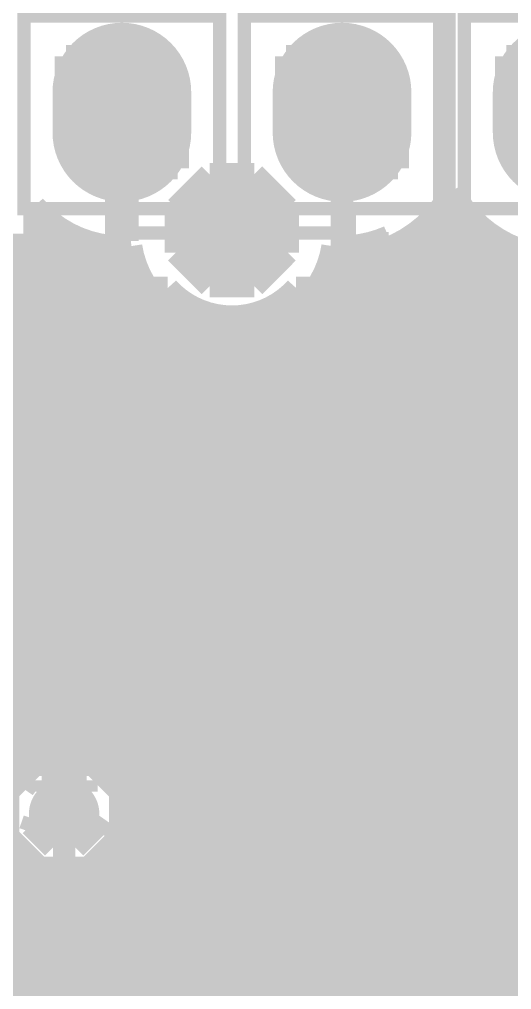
# Model space of a CAD drawing. Extents: x -5 to 157, y -120 to 103.
# Drawn here: x 76.96 to 82.55, y 65.06 to 76.07 of the extents above; entities that cross this region are included whole.
import ezdxf

# ---------------------------------------------------------------- set-up
doc = ezdxf.new("R2010")
doc.units = 0
doc.header["$MEASUREMENT"] = 0
doc.layers.get('0').update_dxf_attribs({"linetype": 'CONTINUOUS'})
for name, color, linetype in [('22-304-2_BOT', 7, 'CONTINUOUS'), ('22-304-2_DRD', 7, 'CONTINUOUS'), ('22-304-2_DRL', 2, 'CONTINUOUS'), ('22-304-2_IN1', 4, 'CONTINUOUS'), ('22-304-2_IN2', 3, 'CONTINUOUS'), ('22-304-2_SMB', 5, 'CONTINUOUS'), ('22-304-2_SMT', 10, 'CONTINUOUS'), ('22-304-2_SPB', 14, 'CONTINUOUS'), ('22-304-2_SPT', 9, 'CONTINUOUS'), ('22-304-2_SSB', 12, 'CONTINUOUS'), ('22-304-2_SST', 11, 'CONTINUOUS'), ('22-304-2_TOP', 13, 'CONTINUOUS'), ('THRUHOLE_NPT', 15, 'CONTINUOUS'), ('THRUHOLE_TAP', 7, 'CONTINUOUS')]:
    doc.layers.add(name, color=color, linetype=linetype)

# ---------------------------------------------------------------- blocks, each defined once
blk = doc.blocks.new('RECTANGLE_3')
blk.add_solid([(0.4826, 0.4064), (0.4826, -0.4064), (-0.4826, 0.4064), (-0.4826, -0.4064)])
blk = doc.blocks.new('OBLONG_8')
at = {"const_width": 1.5748}
blk.add_lwpolyline([(0, 0.2286), (0, -0.2286)], dxfattribs=at)
at = {"const_width": 0.7874}
for points in [[(-0.3937, 0.2286, 1), (0.3937, 0.2286, 1)], [(-0.3937, -0.2286, 1), (0.3937, -0.2286, 1)]]:
    blk.add_lwpolyline(points, format="xyb", close=True, dxfattribs=at)
blk = doc.blocks.new('ROUND_9')
at = {"const_width": 0.65024}
blk.add_lwpolyline([(-0.32512, 0, 1), (0.32512, 0, 1)], format="xyb", close=True, dxfattribs=at)
blk = doc.blocks.new('ROUND_39')
at = {"const_width": 0.40005}
blk.add_lwpolyline([(-0.200024, 0, 1), (0.200024, 0, 1)], format="xyb", close=True, dxfattribs=at)
blk = doc.blocks.new('ROUND_14')
at = {"const_width": 0.59944}
blk.add_lwpolyline([(-0.29972, 0, 1), (0.29972, 0, 1)], format="xyb", close=True, dxfattribs=at)
blk = doc.blocks.new('ROUND_87')
at = {"const_width": 0.10033}
blk.add_lwpolyline([(-0.050164, 0, 1), (0.050164, 0, 1)], format="xyb", close=True, dxfattribs=at)
blk = doc.blocks.new('ROUND_38')
at = {"const_width": 0.40005}
blk.add_lwpolyline([(-0.200024, 0, 1), (0.200024, 0, 1)], format="xyb", close=True, dxfattribs=at)
blk = doc.blocks.new('RECTANGLE_32')
blk.add_solid([(0.44958, 0.65024), (0.44958, -0.65024), (-0.44958, 0.65024), (-0.44958, -0.65024)])
blk = doc.blocks.new('ROUND_80')
at = {"const_width": 0.10033}
blk.add_lwpolyline([(-0.050164, 0, 1), (0.050164, 0, 1)], format="xyb", close=True, dxfattribs=at)

msp = doc.modelspace()

# ---------------------------------------------------------------- linework, layer by layer
at = {"layer": '22-304-2_BOT'}
for points, const_width in [([(78.12532, 73.5584), (78.12532, 75.0189)], 0.381), ([(84.455, 70.8914), (82.7786, 70.8914), (80.62468, 73.04532), (80.62468, 75.0189)], 0.254), ([(77.13218, 73.95718), (77.13218, 73.51268)], 0.254), ([(77.33792, 73.7616), (77.13218, 73.7616)], 0.254), ([(77.2922, 73.79716), (77.2922, 72.1106)], 0.254), ([(77.5208, 73.64476), (77.5208, 72.1106)], 0.254), ([(77.81544, 73.533), (77.13218, 73.533)], 0.254), ([(77.7494, 73.55078), (77.7494, 72.1106)], 0.254), ([(77.13218, 73.51268), (74.1172, 73.51268)], 0.254), ([(76.835, 73.51268), (76.835, 72.1106)], 0.254), ([(77.0636, 73.51268), (77.0636, 72.1106)], 0.254), ([(77.978, 73.50252), (77.978, 72.1106)], 0.254), ([(78.12532, 73.4949), (78.23205, 73.4993)], 0.254), ([(78.2066, 73.49744), (78.2066, 72.1106)], 0.254), ([(78.28026, 73.3044), (72.18934, 73.3044)], 0.254), ([(78.38694, 73.0758), (72.04456, 73.0758)], 0.254), ([(78.4352, 73.00468), (78.4352, 72.1106)], 0.254), ([(78.56982, 72.8472), (71.8185, 72.8472)], 0.254), ([(78.6638, 72.76592), (78.6638, 72.1106)], 0.254), ([(80.0354, 72.72782), (80.0354, 72.1106)], 0.254), ([(78.91272, 72.6186), (71.5899, 72.6186)], 0.254), ([(78.8924, 72.62622), (78.8924, 72.1106)], 0.254), ([(79.121, 72.55002), (79.121, 72.1106)], 0.254), ([(79.5782, 72.53986), (79.5782, 72.1106)], 0.254), ([(79.8068, 72.6059), (79.8068, 72.1106)], 0.254), ([(80.15224, 72.6186), (79.83728, 72.6186)], 0.254), ([(80.1751, 72.59574), (82.32394, 70.4469)], 0.254), ([(79.3496, 72.52208), (79.3496, 72.1106)], 0.254), ([(80.264, 72.50684), (80.264, 72.1106)], 0.254), ([(80.38084, 72.39), (71.3613, 72.39)], 0.254), ([(80.4926, 72.27824), (80.4926, 70.104)], 0.254), ([(80.60944, 72.1614), (71.1327, 72.1614)], 0.254), ([(78.3844, 72.1106), (76.4794, 72.1106)], 0.254), ([(78.4606, 72.1106), (78.3844, 72.1106)], 0.254), ([(80.3656, 72.1106), (78.4606, 72.1106)], 0.254), ([(80.3656, 72.1106), (80.3656, 70.6882)], 0.254), ([(80.7212, 72.04964), (80.7212, 70.104)], 0.254), ([(80.83804, 71.9328), (80.3656, 71.9328)], 0.254), ([(80.9498, 71.82104), (80.9498, 70.104)], 0.254), ([(81.06664, 71.7042), (80.3656, 71.7042)], 0.254), ([(81.1784, 71.59244), (81.1784, 70.104)], 0.254), ([(81.29524, 71.4756), (80.3656, 71.4756)], 0.254), ([(81.407, 71.36384), (81.407, 70.104)], 0.254), ([(81.52384, 71.247), (80.3656, 71.247)], 0.254), ([(77.47, 71.1962), (77.38872, 71.11492), (75.6158, 71.11492)], 0.254), ([(79.375, 71.1962), (77.47, 71.1962)], 0.254), ([(81.6356, 71.13524), (81.6356, 70.104)], 0.254), ([(81.75244, 71.0184), (80.3656, 71.0184)], 0.254), ([(81.8642, 70.90664), (81.8642, 70.104)], 0.254), ([(81.98104, 70.7898), (80.3656, 70.7898)], 0.254), ([(80.3656, 70.6882), (80.3656, 70.2818)], 0.254), ([(82.0928, 70.67804), (82.0928, 70.104)], 0.254), ([(82.20964, 70.5612), (80.3656, 70.5612)], 0.254), ([(82.3214, 70.44944), (82.3214, 70.104)], 0.254), ([(82.47634, 70.3326), (80.3656, 70.3326)], 0.254), ([(80.3656, 70.2818), (80.3656, 70.104)], 0.254), ([(82.55, 70.29958), (82.55, 70.104)], 0.254), ([(83.0453, 70.104), (80.3656, 70.104)], 0.254), ([(83.0453, 70.104), (80.3656, 70.104)], 0.254), ([(77.47, 67.056), (77.47, 69.7738)], 0.254), ([(92.583, 68.961), (92.075, 69.469), (79.502, 69.469), (79.375, 69.596), (79.375, 69.7738)], 0.254), ([(73.025, 69.215), (73.025, 66.421), (74.422, 65.024), (83.439, 65.024), (84.455, 66.04), (84.582, 66.04)], 0.254), ([(76.835, 68.8594), (76.52258, 68.8594)], 0.254), ([(76.835, 68.8594), (76.835, 67.7037)], 0.254), ([(76.835, 68.8594), (76.835, 67.7037)], 0.254), ([(78.3844, 68.8594), (78.105, 68.8594)], 0.254), ([(78.105, 68.8594), (78.105, 67.7037)], 0.254), ([(78.2066, 68.8594), (78.2066, 67.58686)], 0.254), ([(78.4606, 68.8594), (78.3844, 68.8594)], 0.254), ([(78.4352, 68.8594), (78.4352, 65.659)], 0.254), ([(79.3242, 68.8594), (78.4606, 68.8594)], 0.254), ([(78.6638, 68.8594), (78.6638, 65.659)], 0.254), ([(78.8924, 68.8594), (78.8924, 65.659)], 0.254), ([(79.121, 68.8594), (79.121, 65.659)], 0.254), ([(79.3496, 68.85178), (79.3496, 65.659)], 0.254), ([(91.68384, 68.834), (79.502, 68.834)], 0.254), ([(79.5782, 68.834), (79.5782, 65.659)], 0.254), ([(79.8068, 68.834), (79.8068, 65.659)], 0.254), ([(80.0354, 68.834), (80.0354, 65.659)], 0.254), ([(80.264, 68.834), (80.264, 65.659)], 0.254), ([(80.4926, 68.834), (80.4926, 65.659)], 0.254), ([(80.7212, 68.834), (80.7212, 65.659)], 0.254), ([(80.9498, 68.834), (80.9498, 65.659)], 0.254), ([(81.1784, 68.834), (81.1784, 65.659)], 0.254), ([(81.407, 68.834), (81.407, 65.659)], 0.254), ([(81.6356, 68.834), (81.6356, 65.659)], 0.254), ([(81.8642, 68.834), (81.8642, 65.659)], 0.254), ([(82.0928, 68.834), (82.0928, 65.659)], 0.254), ([(82.3214, 68.834), (82.3214, 65.659)], 0.254), ([(82.55, 68.834), (82.55, 65.659)], 0.254), ([(76.835, 68.7324), (76.52258, 68.7324)], 0.254), ([(91.70416, 68.7324), (78.105, 68.7324)], 0.254), ([(76.835, 68.5038), (76.52258, 68.5038)], 0.254), ([(83.0453, 68.5038), (78.105, 68.5038)], 0.254), ([(76.835, 68.2752), (76.5556, 68.2752)], 0.254), ([(83.0453, 68.2752), (78.105, 68.2752)], 0.254), ([(76.835, 68.0466), (76.5556, 68.0466)], 0.254), ([(83.0453, 68.0466), (78.105, 68.0466)], 0.254), ([(76.835, 67.818), (76.5556, 67.818)], 0.254), ([(83.0453, 67.818), (78.105, 67.818)], 0.254), ([(83.0453, 67.5894), (78.20406, 67.5894)], 0.254), ([(83.0453, 67.3608), (78.32344, 67.3608)], 0.254), ([(83.0453, 67.1322), (78.37424, 67.1322)], 0.254), ([(83.0453, 66.9036), (78.36408, 66.9036)], 0.254), ([(83.0453, 66.675), (78.29296, 66.675)], 0.254), ([(78.2066, 66.52514), (78.2066, 65.659)], 0.254), ([(76.835, 66.4083), (76.835, 65.659)], 0.254), ([(83.7692, 66.4464), (78.1431, 66.4464)], 0.254), ([(77.978, 66.30416), (77.978, 65.659)], 0.254), ([(77.12202, 66.2178), (76.5556, 66.2178)], 0.254), ([(77.0636, 66.2432), (77.0636, 65.659)], 0.254), ([(77.2922, 66.16446), (77.2922, 65.659)], 0.254), ([(77.7494, 66.1924), (77.7494, 65.659)], 0.254), ([(83.69046, 66.2178), (77.81798, 66.2178)], 0.254), ([(77.5208, 66.14922), (77.5208, 65.659)], 0.254), ([(83.50504, 65.9892), (76.5556, 65.9892)], 0.254), ([(83.27644, 65.7606), (76.5556, 65.7606)], 0.254), ([(83.17484, 65.659), (76.5556, 65.659)], 0.254)]:
    msp.add_lwpolyline(points, dxfattribs=dict(at, const_width=const_width))
at = {"layer": '22-304-2_BOT', "const_width": 0.254}
for points in [[(77.13218, 73.95718, 0.2217293), (78.12532, 73.49399)], [(78.22946, 73.49998, 0.369185), (79.375, 72.51954)], [(79.375, 72.52208, 0.1603657), (80.06302, 72.74857)], [(80.06334, 72.74814, 0.0747636), (80.17556, 72.5962)], [(80.06334, 72.74814, 0.0747636), (80.17556, 72.5962)], [(82.32902, 70.44182, 0.1989124), (82.7786, 70.2556)], [(82.32902, 70.44182, 0.1989124), (82.7786, 70.2556)], [(79.3242, 68.8594, 0.0710678), (79.502, 68.834)], [(79.3242, 68.8594, 0.0710678), (79.502, 68.834)], [(78.37678, 67.056, 0.2014867), (78.10481, 67.70351)], [(76.56322, 67.056, 0.4142136), (77.47, 66.14922)], [(77.47, 66.14922, 0.4142136), (78.37678, 67.056)]]:
    msp.add_lwpolyline(points, format="xyb", dxfattribs=at)
at = {"layer": '22-304-2_DRD', "const_width": 0.254}
for points in [[(77.49032, 75.6539), (77.49032, 75.0189)], [(78.12532, 75.6539), (77.49032, 75.6539)], [(78.12532, 74.3839), (78.12532, 75.6539)], [(79.98968, 75.6539), (79.98968, 75.0189)], [(80.62468, 75.6539), (79.98968, 75.6539)], [(80.62468, 74.3839), (80.62468, 75.6539)], [(82.48904, 75.6539), (82.48904, 75.0189)], [(83.12404, 75.6539), (82.48904, 75.6539)], [(77.49032, 75.0189), (78.76032, 75.0189)], [(78.76032, 75.0189), (78.76032, 74.3839)], [(79.98968, 75.0189), (81.25968, 75.0189)], [(81.25968, 75.0189), (81.25968, 74.3839)], [(82.48904, 75.0189), (83.75904, 75.0189)], [(78.76032, 74.3839), (78.12532, 74.3839)], [(79.121, 74.31532), (78.74, 73.93432)], [(79.629, 74.31532), (79.121, 74.31532)], [(80.01, 73.93432), (79.629, 74.31532)], [(81.25968, 74.3839), (80.62468, 74.3839)], [(78.74, 73.93432), (78.74, 73.42632)], [(80.01, 73.42632), (80.01, 73.93432)], [(78.74, 73.42632), (79.121, 73.04532)], [(79.629, 73.04532), (80.01, 73.42632)], [(79.121, 73.04532), (79.629, 73.04532)], [(76.835, 70.358), (76.454, 70.739)], [(76.835, 70.358), (76.454, 70.739)], [(76.835, 70.358), (76.454, 70.739)], [(76.835, 69.85), (76.835, 70.358)], [(76.835, 69.85), (76.835, 70.358)], [(76.835, 69.85), (76.835, 70.358)], [(76.454, 69.469), (76.835, 69.85)], [(76.454, 69.469), (76.835, 69.85)], [(76.454, 69.469), (76.835, 69.85)], [(77.216, 67.691), (76.835, 67.31)], [(77.724, 67.691), (77.216, 67.691)], [(78.105, 67.31), (77.724, 67.691)], [(77.216, 67.437), (77.216, 67.31)], [(77.343, 67.437), (77.216, 67.437)], [(77.343, 67.31), (77.343, 67.437)], [(77.597, 67.437), (77.597, 67.31)], [(77.724, 67.437), (77.597, 67.437)], [(77.724, 67.31), (77.724, 67.437)], [(76.835, 67.31), (76.835, 66.802)], [(77.216, 67.31), (77.343, 67.31)], [(77.597, 67.31), (77.724, 67.31)], [(78.105, 66.802), (78.105, 67.31)], [(77.343, 66.675), (77.089, 66.929)], [(77.851, 66.929), (77.597, 66.675)], [(76.835, 66.802), (77.216, 66.421)], [(77.724, 66.421), (78.105, 66.802)], [(77.597, 66.675), (77.343, 66.675)], [(77.216, 66.421), (77.724, 66.421)]]:
    msp.add_lwpolyline(points, dxfattribs=at)
at = {"layer": '22-304-2_IN1', "const_width": 0.254}
for points in [[(78.64602, 73.025), (73.66, 73.025)], [(76.8604, 73.025), (76.8604, 70.41388)], [(77.089, 73.025), (77.089, 67.6783)], [(77.3176, 73.025), (77.3176, 67.76974)], [(77.5462, 73.025), (77.5462, 67.78244)], [(77.7748, 73.025), (77.7748, 67.71894)], [(78.0034, 73.025), (78.0034, 67.55384)], [(78.232, 73.025), (78.232, 65.278)], [(78.4606, 73.025), (78.4606, 65.278)], [(78.6892, 72.97928), (78.6892, 65.278)], [(80.0608, 72.97928), (80.0608, 65.278)], [(86.36, 73.025), (80.10398, 73.025)], [(80.2894, 73.025), (80.2894, 65.278)], [(80.518, 73.025), (80.518, 65.278)], [(80.7466, 73.025), (80.7466, 65.278)], [(80.9752, 73.025), (80.9752, 65.278)], [(81.2038, 73.025), (81.2038, 65.278)], [(81.4324, 73.025), (81.4324, 65.278)], [(81.661, 73.025), (81.661, 65.278)], [(81.8896, 73.025), (81.8896, 65.278)], [(82.1182, 73.025), (82.1182, 65.278)], [(82.3468, 73.025), (82.3468, 65.278)], [(82.5754, 73.025), (82.5754, 65.278)], [(78.90256, 72.8218), (73.4949, 72.8218)], [(78.9178, 72.81164), (78.9178, 65.278)], [(79.8322, 72.81164), (79.8322, 65.278)], [(86.36, 72.8218), (79.84744, 72.8218)], [(79.1464, 72.72528), (79.1464, 65.278)], [(79.375, 72.69988), (79.375, 65.278)], [(79.6036, 72.72528), (79.6036, 65.278)], [(86.36, 72.5932), (73.67524, 72.5932)], [(86.36, 72.3646), (73.74636, 72.3646)], [(86.36, 72.136), (73.74382, 72.136)], [(86.36, 71.9074), (73.66254, 71.9074)], [(86.36, 71.6788), (73.46188, 71.6788)], [(86.36, 71.4502), (72.36714, 71.4502)], [(86.36, 71.2216), (70.47484, 71.2216)], [(86.36, 70.993), (67.64782, 70.993)], [(86.36, 70.7644), (76.50988, 70.7644)], [(86.36, 70.5358), (76.78674, 70.5358)], [(86.36, 70.3072), (76.90104, 70.3072)], [(86.36, 70.0786), (76.92898, 70.0786)], [(76.8604, 69.79412), (76.8604, 67.45732)], [(86.36, 69.85), (76.88326, 69.85)], [(86.36, 69.6214), (76.7461, 69.6214)], [(86.36, 69.3928), (76.36256, 69.3928)], [(86.36, 69.1642), (67.89674, 69.1642)], [(86.36, 68.9356), (67.61988, 68.9356)], [(86.36, 68.707), (55.372, 68.707)], [(86.36, 68.4784), (63.17488, 68.4784)], [(86.36, 68.2498), (63.45174, 68.2498)], [(86.36, 68.0212), (63.56604, 68.0212)], [(86.36, 67.7926), (74.67092, 67.7926)], [(76.94676, 67.564), (74.99096, 67.564)], [(86.36, 67.564), (77.99324, 67.564)], [(86.36, 67.3354), (78.1431, 67.3354)], [(86.36, 67.1068), (78.19644, 67.1068)], [(86.36, 66.8782), (78.17866, 66.8782)], [(76.86294, 66.6496), (74.99096, 66.6496)], [(76.8604, 66.65468), (76.8604, 65.278)], [(84.18068, 66.6496), (78.07452, 66.6496)], [(78.0034, 66.55816), (78.0034, 65.278)], [(77.10932, 66.421), (74.67092, 66.421)], [(77.089, 66.4337), (77.089, 65.278)], [(77.7748, 66.39306), (77.7748, 65.278)], [(83.9597, 66.421), (77.82814, 66.421)], [(77.3176, 66.34226), (77.3176, 65.278)], [(77.5462, 66.32956), (77.5462, 65.278)], [(83.86826, 66.1924), (69.18452, 66.1924)], [(83.85556, 65.9638), (69.28866, 65.9638)], [(83.91906, 65.7352), (69.30644, 65.7352)], [(84.08416, 65.5066), (69.2531, 65.5066)], [(86.36, 65.278), (69.10324, 65.278)], [(86.36, 65.278), (69.10324, 65.278)]]:
    msp.add_lwpolyline(points, dxfattribs=at)
for points in [[(78.64602, 73.025, 0.2127659), (79.375, 72.70009)], [(79.375, 72.69988, 0.2127656), (80.10413, 73.02486)], [(76.92898, 70.104, 0.4142136), (76.2, 70.83298)], [(76.92898, 70.104, 0.4142136), (76.2, 70.83298)], [(76.2, 69.37502, 0.4142136), (76.92898, 70.104)], [(76.2, 69.37502, 0.4142136), (76.92898, 70.104)], [(77.47, 67.78498, 0.4142136), (76.74102, 67.056)], [(78.19898, 67.056, 0.4142136), (77.47, 67.78498)], [(76.74102, 67.056, 0.4142136), (77.47, 66.32702)], [(77.47, 66.32702, 0.4142136), (78.19898, 67.056)]]:
    msp.add_lwpolyline(points, format="xyb", dxfattribs=at)
at = {"layer": '22-304-2_IN2', "const_width": 0.254}
for points in [[(80.62468, 73.37806, 0.278009), (81.87436, 74.1299)], [(81.87436, 74.1299, 0.2780089), (83.12404, 73.37806)], [(77.25156, 73.67778, 0.1679961), (78.12532, 73.37568)], [(78.12532, 73.37806, 0.3462957), (79.375, 72.39508)], [(79.375, 72.4027, 0.3462993), (80.62468, 73.37806)], [(77.47, 68.08216, 0.4142136), (76.44384, 67.056)], [(78.49616, 67.056, 0.4142136), (77.47, 68.08216)], [(76.44384, 67.056, 0.4142136), (77.47, 66.02984)], [(77.47, 66.02984, 0.4142136), (78.49616, 67.056)]]:
    msp.add_lwpolyline(points, format="xyb", dxfattribs=at)
for points in [[(81.8642, 74.10958), (81.8642, 47.9425)], [(81.95818, 73.9902), (81.79054, 73.9902)], [(82.1563, 73.7616), (81.59242, 73.7616)], [(81.6356, 73.80224), (81.6356, 47.93488)], [(82.0928, 73.8251), (82.0928, 47.90694)], [(77.25156, 73.67778), (77.25156, 73.3933)], [(77.2922, 73.6473), (77.2922, 68.06692)], [(77.47762, 73.533), (77.25156, 73.533)], [(82.47888, 73.533), (81.26984, 73.533)], [(81.407, 73.61174), (81.407, 47.88408)], [(82.3214, 73.62698), (82.3214, 47.82312)], [(77.5208, 73.51268), (77.5208, 68.07962)], [(77.7494, 73.42632), (77.7494, 68.04406)], [(81.1784, 73.48982), (81.1784, 47.78248)], [(82.55, 73.49998), (82.55, 47.68088)], [(77.25156, 73.3933), (73.99782, 73.3933)], [(76.835, 73.3933), (76.835, 67.86118)], [(77.0636, 73.3933), (77.0636, 67.99834)], [(77.978, 73.38314), (77.978, 67.94754)], [(80.7212, 73.3806), (80.7212, 64.59728)], [(80.9498, 73.41362), (80.9498, 64.37884)], [(78.1558, 73.3044), (70.20306, 73.3044)], [(85.70722, 73.3044), (80.5942, 73.3044)], [(78.2066, 73.16724), (78.2066, 67.76974)], [(78.24978, 73.0758), (49.403, 73.0758)], [(80.4926, 73.0631), (80.4926, 64.71666)], [(83.82762, 73.0758), (80.49768, 73.0758)], [(78.40726, 72.8472), (49.24552, 72.8472)], [(78.4352, 72.81672), (78.4352, 67.40398)], [(80.264, 72.76338), (80.264, 64.77254)], [(83.61172, 72.8472), (80.34274, 72.8472)], [(78.66634, 72.6186), (70.53072, 72.6186)], [(78.6638, 72.6186), (78.6638, 42.00398)], [(80.0354, 72.58812), (80.0354, 64.77508)], [(83.49234, 72.6186), (80.08366, 72.6186)], [(78.8924, 72.49668), (78.8924, 42.36974)], [(79.121, 72.4281), (79.121, 63.89878)], [(79.8068, 72.4789), (79.8068, 64.72428)], [(83.43646, 72.39), (70.78218, 72.39)], [(79.3496, 72.4027), (79.3496, 64.41186)], [(79.5782, 72.42048), (79.5782, 64.61506)], [(83.43392, 72.1614), (70.91934, 72.1614)], [(83.48218, 71.9328), (70.98792, 71.9328)], [(83.59394, 71.7042), (71.00062, 71.7042)], [(83.79714, 71.4756), (70.96506, 71.4756)], [(84.31022, 71.247), (70.86854, 71.247)], [(106.426, 71.0184), (70.69074, 71.0184)], [(106.426, 70.7898), (70.32498, 70.7898)], [(106.426, 70.5612), (67.90944, 70.5612)], [(106.426, 70.3326), (68.02374, 70.3326)], [(106.426, 70.104), (68.20154, 70.104)], [(92.11564, 69.8754), (68.29806, 69.8754)], [(91.81846, 69.6468), (68.33362, 69.6468)], [(91.66352, 69.4182), (74.76998, 69.4182)], [(91.58224, 69.1896), (75.13574, 69.1896)], [(91.55684, 68.961), (75.31354, 68.961)], [(91.58224, 68.7324), (75.41006, 68.7324)], [(91.66352, 68.5038), (75.44562, 68.5038)], [(91.81846, 68.2752), (75.43292, 68.2752)], [(77.20076, 68.0466), (75.36434, 68.0466)], [(92.11564, 68.0466), (77.7367, 68.0466)], [(107.188, 67.818), (78.1558, 67.818)], [(107.4166, 67.5894), (78.3463, 67.5894)], [(107.6452, 67.3608), (78.45044, 67.3608)], [(90.20302, 67.1322), (78.49362, 67.1322)], [(84.02828, 66.9036), (78.48346, 66.9036)], [(78.4352, 66.70802), (78.4352, 64.22898)], [(83.77428, 66.675), (78.4225, 66.675)], [(83.63966, 66.4464), (78.2955, 66.4464)], [(78.2066, 66.34226), (78.2066, 64.59474)], [(76.87818, 66.2178), (69.50964, 66.2178)], [(76.835, 66.24828), (76.835, 64.68618)], [(77.978, 66.16446), (77.978, 64.77254)], [(83.57108, 66.2178), (78.06182, 66.2178)], [(77.0636, 66.11366), (77.0636, 64.82334)], [(77.2922, 66.04508), (77.2922, 64.89192)], [(77.7494, 66.06794), (77.7494, 64.86906)], [(83.55584, 65.9892), (69.58584, 65.9892)], [(77.5208, 66.02984), (77.5208, 64.90462)], [(83.59394, 65.7606), (69.60616, 65.7606)], [(83.69046, 65.532), (69.57314, 65.532)], [(83.86826, 65.3034), (69.48424, 65.3034)], [(84.23402, 65.0748), (69.31914, 65.0748)]]:
    msp.add_lwpolyline(points, dxfattribs=at)
at = {"layer": '22-304-2_SSB', "const_width": 0.1524}
for points in [[(76.6445, 69.0245), (76.6445, 71.9455), (78.2828, 71.9455), (78.2828, 69.0245), (76.6445, 69.0245)], [(78.5495, 69.0245), (78.5495, 71.9455), (80.1878, 71.9455), (80.1878, 69.0245), (78.5495, 69.0245)], [(77.15758, 68.17106), (76.9874, 68.2879), (76.9874, 68.52666), (77.15758, 68.6435), (77.32776, 68.6435), (77.66558, 68.40728), (78.0034, 68.6435), (78.0034, 68.17106)], [(79.23276, 68.52666), (79.23276, 68.05168), (79.9084, 68.2879), (79.9084, 68.40728), (78.8924, 68.40728)], [(77.15758, 67.33286), (76.9874, 67.4497), (76.9874, 67.68846), (77.15758, 67.8053), (77.32776, 67.8053), (77.66558, 67.56908), (78.0034, 67.8053), (78.0034, 67.33286)], [(78.8924, 67.68846), (78.8924, 67.4497)], [(78.8924, 67.56908), (79.9084, 67.56908), (79.74076, 67.4497)], [(77.4954, 66.7893), (76.9874, 66.9671)], [(77.4954, 66.49466), (77.4954, 66.85026), (77.66558, 66.9671), (77.83576, 66.9671), (78.0034, 66.85026), (78.0034, 66.49466), (76.9874, 66.49466)], [(79.4004, 66.7893), (78.8924, 66.9671)], [(79.4004, 66.49466), (79.4004, 66.85026), (79.57058, 66.9671), (79.74076, 66.9671), (79.9084, 66.85026), (79.9084, 66.49466), (78.8924, 66.49466)]]:
    msp.add_lwpolyline(points, dxfattribs=at)
at = {"layer": '22-304-2_SST'}
for points, const_width in [([(77.17536, 72.44842), (76.77404, 72.44842), (76.77404, 73.279), (73.90384, 73.279), (73.90384, 79.2607), (84.84362, 79.2607), (84.84362, 73.279), (81.97596, 73.279), (81.97596, 72.44842), (81.57464, 72.44842), (81.57464, 71.26986), (77.17536, 71.26986), (77.17536, 72.44842), (77.17536, 73.92416), (78.04404, 73.92416), (79.2353, 73.92416), (79.2353, 76.11364), (77.01534, 76.11364), (77.01534, 73.92416), (77.17536, 73.92416)], 0.1524), ([(84.23402, 78.61554), (82.01406, 78.61554), (82.01406, 76.42352), (82.92592, 76.42352), (82.92592, 76.11364), (82.01406, 76.11364), (82.01406, 73.92416), (84.23402, 73.92416), (84.23402, 78.61554)], 0.1524), ([(81.57464, 72.44842), (81.57464, 73.92416), (81.73466, 73.92416), (81.73466, 76.11364), (79.5147, 76.11364), (79.5147, 73.92416), (80.70596, 73.92416), (80.70596, 73.64984), (78.04404, 73.64984), (78.04404, 73.92416)], 0.1524), ([(78.29296, 74.85126), (78.44282, 74.7014), (77.80782, 74.7014), (77.95768, 74.85126), (78.29296, 74.85126), (78.29296, 75.18654), (78.44282, 75.3364), (77.80782, 75.3364), (77.95768, 75.18654), (78.29296, 75.18654)], 0.1524), ([(77.80782, 75.3364), (77.80782, 74.7014)], 0.1524), ([(78.44282, 75.3364), (78.44282, 74.7014)], 0.1524), ([(80.79232, 74.85126), (80.94218, 74.7014), (80.30718, 74.7014), (80.45704, 74.85126), (80.79232, 74.85126), (80.79232, 75.18654), (80.94218, 75.3364), (80.30718, 75.3364), (80.45704, 75.18654), (80.79232, 75.18654)], 0.1524), ([(80.30718, 75.3364), (80.30718, 74.7014)], 0.1524), ([(80.94218, 75.3364), (80.94218, 74.7014)], 0.1524), ([(77.95768, 74.85126), (77.95768, 75.18654)], 0.1524), ([(80.45704, 74.85126), (80.45704, 75.18654)], 0.1524), ([(80.70596, 73.92416), (81.57464, 73.92416)], 0.1524), ([(81.97596, 72.44842), (81.97596, 70.99046)], 0.1524), ([(76.77404, 70.61962), (76.77404, 70.99046), (81.97596, 70.99046), (81.97596, 70.61962)], 0.1524), ([(81.7753, 70.41896), (76.9747, 70.41896)], 0.1524), ([(78.2574, 68.90512), (78.2574, 68.58254)], 0.1524), ([(78.39456, 68.91274), (78.39456, 68.57492)], 0.1524), ([(78.50378, 68.80352), (78.16596, 68.80352)], 0.1524), ([(78.49616, 68.66636), (78.17358, 68.66636)], 0.1524), ([(78.3336, 67.056), (78.3336, 63.246), (75.311, 63.246), (75.311, 67.5894), (77.8002, 67.5894), (78.3336, 67.056)], 0.20066), ([(79.1464, 63.754), (79.1464, 67.564), (82.169, 67.564), (82.169, 63.2206), (79.6798, 63.2206), (79.1464, 63.754)], 0.20066), ([(83.53044, 66.08826), (82.68462, 66.08826), (82.51444, 66.14922), (82.51444, 66.50482), (82.68462, 66.56324), (83.53044, 66.56324)], 0.1524), ([(83.02244, 65.31102), (83.19262, 65.25006), (83.36026, 65.25006), (83.53044, 65.31102), (83.53044, 65.66662), (83.36026, 65.72504), (83.19262, 65.72504), (83.02244, 65.66662), (83.02244, 65.31102), (82.85226, 65.25006), (82.68462, 65.25006), (82.51444, 65.31102), (82.51444, 65.66662), (82.68462, 65.72504), (82.85226, 65.72504), (83.02244, 65.66662)], 0.1524)]:
    msp.add_lwpolyline(points, dxfattribs=dict(at, const_width=const_width))
at = {"layer": '22-304-2_SST', "const_width": 0.1524}
for points in [[(81.7753, 70.41896, 0.4142136), (81.97596, 70.61962)], [(76.76896, 70.59168, 0.4142136), (76.94168, 70.41896)], [(76.94168, 70.41896, 0.047472), (76.9747, 70.41896)], [(78.3336, 68.9229, 0.4142136), (78.1558, 68.7451)], [(78.51394, 68.7451, 0.4142136), (78.3336, 68.92544)], [(78.1558, 68.7451, 0.4142136), (78.3336, 68.5673)], [(78.3336, 68.56476, 0.4142136), (78.51394, 68.7451)]]:
    msp.add_lwpolyline(points, format="xyb", dxfattribs=at)
at = {"layer": '22-304-2_TOP'}
for points, const_width in [([(79.629, 41.656), (79.629, 58.674), (78.867, 59.436), (78.867, 63.754), (82.169, 67.056), (82.169, 71.755), (81.788, 72.136), (81.788, 83.82), (79.756, 85.852), (79.756, 97.028), (77.724, 99.06)], 0.254), ([(78.12532, 73.5584), (78.12532, 75.0189)], 0.381), ([(77.13218, 73.95718), (77.13218, 73.51268)], 0.254), ([(77.33792, 73.7616), (77.13218, 73.7616)], 0.254), ([(77.2922, 73.79716), (77.2922, 71.755)], 0.254), ([(77.5208, 73.64476), (77.5208, 71.755)], 0.254), ([(77.81544, 73.533), (77.13218, 73.533)], 0.254), ([(77.7494, 73.55078), (77.7494, 71.755)], 0.254), ([(81.153, 73.533), (80.93202, 73.533)], 0.254), ([(80.9498, 73.53554), (80.9498, 71.45782)], 0.254), ([(81.153, 73.6092), (81.153, 72.136)], 0.254), ([(77.13218, 73.51268), (74.1172, 73.51268)], 0.254), ([(76.835, 73.51268), (76.835, 71.755)], 0.254), ([(77.0636, 73.51268), (77.0636, 71.755)], 0.254), ([(77.978, 73.50252), (77.978, 71.755)], 0.254), ([(78.12532, 73.4949), (78.23205, 73.4993)], 0.254), ([(78.2066, 73.49744), (78.2066, 71.755)], 0.254), ([(80.518, 73.49998), (80.62468, 73.49558)], 0.254), ([(80.7212, 73.49998), (80.7212, 71.66102)], 0.254), ([(80.4926, 73.37806), (80.4926, 71.74738)], 0.254), ([(78.28026, 73.3044), (69.89826, 73.3044)], 0.254), ([(81.153, 73.3044), (80.46974, 73.3044)], 0.254), ([(78.38694, 73.0758), (58.674, 73.0758)], 0.254), ([(78.4352, 73.00468), (78.4352, 71.755)], 0.254), ([(81.153, 73.0758), (80.36306, 73.0758)], 0.254), ([(80.264, 72.93864), (80.264, 71.755)], 0.254), ([(78.56982, 72.8472), (58.674, 72.8472)], 0.254), ([(78.6638, 72.76592), (78.6638, 71.755)], 0.254), ([(81.153, 72.8472), (80.17764, 72.8472)], 0.254), ([(80.0354, 72.72782), (80.0354, 71.755)], 0.254), ([(78.91272, 72.6186), (70.2564, 72.6186)], 0.254), ([(78.8924, 72.62622), (78.8924, 71.755)], 0.254), ([(79.121, 72.55002), (79.121, 71.755)], 0.254), ([(79.5782, 72.53986), (79.5782, 71.755)], 0.254), ([(79.8068, 72.6059), (79.8068, 71.755)], 0.254), ([(81.153, 72.6186), (79.83728, 72.6186)], 0.254), ([(79.3496, 72.52208), (79.3496, 71.755)], 0.254), ([(81.153, 72.39), (70.6247, 72.39)], 0.254), ([(81.153, 72.1614), (70.78726, 72.1614)], 0.254), ([(81.18602, 71.9328), (70.866, 71.9328)], 0.254), ([(81.1784, 71.9582), (81.1784, 71.22922)], 0.254), ([(80.391, 71.755), (75.057, 71.755)], 0.254), ([(81.32318, 71.7042), (80.63992, 71.7042)], 0.254), ([(81.3435, 71.68388), (81.534, 71.49084)], 0.254), ([(80.84312, 71.5645), (81.534, 70.87362)], 0.254), ([(81.407, 71.61784), (81.407, 71.00062)], 0.254), ([(81.534, 71.4756), (80.93202, 71.4756)], 0.254), ([(81.534, 71.49084), (81.534, 70.87362)], 0.254), ([(81.534, 71.247), (81.16062, 71.247)], 0.254), ([(68.58, 65.786), (68.707, 65.659), (69.596, 65.659), (75.057, 71.12), (80.391, 71.12), (81.28, 70.231), (81.28, 68.5546)], 0.254), ([(81.534, 71.0184), (81.38922, 71.0184)], 0.254), ([(80.12684, 70.485), (75.31862, 70.485)], 0.254), ([(76.835, 70.485), (76.835, 69.71284)], 0.254), ([(77.0636, 70.485), (77.0636, 69.71284)], 0.254), ([(77.2922, 70.485), (77.2922, 69.71284)], 0.254), ([(77.5208, 70.485), (77.5208, 69.71284)], 0.254), ([(77.7494, 70.485), (77.7494, 69.71284)], 0.254), ([(77.978, 70.485), (77.978, 69.71284)], 0.254), ([(78.2066, 70.485), (78.2066, 69.71284)], 0.254), ([(78.4352, 70.485), (78.4352, 66.13906)], 0.254), ([(78.6638, 70.485), (78.6638, 66.36766)], 0.254), ([(78.8924, 70.485), (78.8924, 66.59626)], 0.254), ([(79.121, 70.485), (79.121, 69.71284)], 0.254), ([(79.3496, 70.485), (79.3496, 69.71284)], 0.254), ([(79.5782, 70.485), (79.5782, 69.71284)], 0.254), ([(79.8068, 70.485), (79.8068, 69.71284)], 0.254), ([(80.0354, 70.485), (80.0354, 69.71284)], 0.254), ([(80.12684, 70.485), (80.645, 69.96684)], 0.254), ([(80.264, 70.34784), (80.264, 69.71284)], 0.254), ([(80.27924, 70.3326), (75.16622, 70.3326)], 0.254), ([(80.4926, 70.11924), (80.4926, 69.71284)], 0.254), ([(80.50784, 70.104), (74.93762, 70.104)], 0.254), ([(80.645, 69.96684), (80.645, 69.71284)], 0.254), ([(80.645, 69.8754), (74.70902, 69.8754)], 0.254), ([(77.15758, 69.71284), (76.51242, 69.71284)], 0.254), ([(78.42758, 69.71284), (77.15758, 69.71284)], 0.254), ([(78.42758, 69.71284), (78.42758, 67.3989)], 0.254), ([(79.05242, 69.71284), (79.05242, 67.39636)], 0.254), ([(80.32242, 69.71284), (79.05242, 69.71284)], 0.254), ([(80.645, 69.71284), (80.32242, 69.71284)], 0.254), ([(79.05242, 69.6468), (78.42758, 69.6468)], 0.254), ([(79.05242, 69.4182), (78.42758, 69.4182)], 0.254), ([(79.05242, 69.1896), (78.42758, 69.1896)], 0.254), ([(79.05242, 68.961), (78.42758, 68.961)], 0.254), ([(77.47, 62.2554), (77.47, 63.881), (77.47, 64.008), (80.01, 66.548), (80.01, 68.5546)], 0.635), ([(79.05242, 68.7324), (78.42758, 68.7324)], 0.254), ([(77.47, 68.5546), (77.47, 67.056)], 0.254), ([(79.05242, 68.5038), (78.42758, 68.5038)], 0.254), ([(79.05242, 68.2752), (78.42758, 68.2752)], 0.254), ([(79.05242, 68.0466), (78.42758, 68.0466)], 0.254), ([(79.05242, 67.818), (78.42758, 67.818)], 0.254), ([(79.05242, 67.5894), (78.42758, 67.5894)], 0.254), ([(78.42758, 67.3989), (78.31074, 67.3989)], 0.254), ([(79.1845, 67.39636), (79.05242, 67.39636)], 0.254), ([(79.121, 67.39636), (79.121, 66.82486)], 0.254), ([(79.1845, 67.39636), (79.1845, 66.88836)], 0.254), ([(79.1845, 67.3608), (78.32344, 67.3608)], 0.254), ([(79.1845, 67.1322), (78.37424, 67.1322)], 0.254), ([(79.1845, 66.88836), (76.89342, 64.59982)], 0.254), ([(79.1845, 66.9036), (78.36408, 66.9036)], 0.254), ([(78.9686, 66.675), (78.29296, 66.675)], 0.254), ([(78.2066, 66.52514), (78.2066, 65.91046)], 0.254), ([(76.835, 66.4083), (76.835, 64.53378)], 0.254), ([(78.74, 66.4464), (78.1431, 66.4464)], 0.254), ([(77.978, 66.30416), (77.978, 65.68186)], 0.254), ([(77.12202, 66.2178), (71.05142, 66.2178)], 0.254), ([(77.0636, 66.2432), (77.0636, 64.76746)], 0.254), ([(77.2922, 66.16446), (77.2922, 64.99606)], 0.254), ([(77.7494, 66.1924), (77.7494, 65.45326)], 0.254), ([(78.5114, 66.2178), (77.81798, 66.2178)], 0.254), ([(77.5208, 66.14922), (77.5208, 65.22466)], 0.254), ([(78.2828, 65.9892), (70.82282, 65.9892)], 0.254), ([(78.0542, 65.7606), (70.59422, 65.7606)], 0.254), ([(77.8256, 65.532), (70.36562, 65.532)], 0.254), ([(77.597, 65.3034), (70.13702, 65.3034)], 0.254), ([(77.3684, 65.0748), (69.84492, 65.0748)], 0.254)]:
    msp.add_lwpolyline(points, dxfattribs=dict(at, const_width=const_width))
at = {"layer": '22-304-2_TOP', "const_width": 0.254}
for points in [[(77.13218, 73.95718, 0.2217293), (78.12532, 73.49399)], [(80.62468, 73.4949, 0.1055432), (81.15362, 73.60781)], [(78.22946, 73.49998, 0.369185), (79.375, 72.51954)], [(79.375, 72.52208, 0.369088), (80.518, 73.49998)], [(81.153, 72.136, 0.1989124), (81.33899, 71.68699)], [(81.153, 72.136, 0.1989124), (81.33899, 71.68699)], [(80.84058, 71.56958, 0.1989124), (80.391, 71.7558)], [(78.37678, 67.056, 0.0971182), (78.30963, 67.39845)], [(76.56322, 67.056, 0.4142136), (77.47, 66.14922)], [(77.47, 66.14922, 0.4142136), (78.37678, 67.056)]]:
    msp.add_lwpolyline(points, format="xyb", dxfattribs=at)

# ---------------------------------------------------------------- block references
at = {"layer": '22-304-2_BOT'}
for name, p in [('OBLONG_8', (78.12532, 75.0189)), ('OBLONG_8', (80.62468, 75.0189)), ('OBLONG_8', (83.12404, 75.0189)), ('ROUND_9', (79.375, 73.68032)), ('RECTANGLE_3', (77.47, 71.1962)), ('RECTANGLE_3', (79.375, 71.1962)), ('RECTANGLE_3', (77.47, 69.7738)), ('RECTANGLE_3', (79.375, 69.7738)), ('ROUND_39', (77.47, 67.056))]:
    msp.add_blockref(name, p, dxfattribs=at)
at = {"layer": '22-304-2_DRL'}
for name, p in [('ROUND_14', (78.12532, 75.0189)), ('ROUND_14', (80.62468, 75.0189)), ('ROUND_14', (83.12404, 75.0189)), ('ROUND_9', (79.375, 73.68032)), ('ROUND_87', (77.47, 67.056))]:
    msp.add_blockref(name, p, dxfattribs=at)
at = {"layer": '22-304-2_IN1'}
for name, p in [('OBLONG_8', (78.12532, 75.0189)), ('OBLONG_8', (80.62468, 75.0189)), ('OBLONG_8', (83.12404, 75.0189)), ('ROUND_9', (79.375, 73.68032)), ('ROUND_38', (77.47, 67.056))]:
    msp.add_blockref(name, p, dxfattribs=at)
at = {"layer": '22-304-2_IN2'}
for name, p in [('OBLONG_8', (78.12532, 75.0189)), ('OBLONG_8', (80.62468, 75.0189)), ('OBLONG_8', (83.12404, 75.0189)), ('ROUND_9', (79.375, 73.68032)), ('ROUND_38', (77.47, 67.056))]:
    msp.add_blockref(name, p, dxfattribs=at)
at = {"layer": '22-304-2_SMB'}
for name, p in [('OBLONG_8', (78.12532, 75.0189)), ('OBLONG_8', (80.62468, 75.0189)), ('OBLONG_8', (83.12404, 75.0189)), ('RECTANGLE_3', (77.47, 71.1962)), ('RECTANGLE_3', (79.375, 71.1962)), ('RECTANGLE_3', (77.47, 69.7738)), ('RECTANGLE_3', (79.375, 69.7738))]:
    msp.add_blockref(name, p, dxfattribs=at)
at = {"layer": '22-304-2_SMT'}
for name, p in [('OBLONG_8', (78.12532, 75.0189)), ('OBLONG_8', (80.62468, 75.0189)), ('OBLONG_8', (83.12404, 75.0189)), ('RECTANGLE_32', (77.47, 68.5546)), ('RECTANGLE_32', (80.01, 68.5546)), ('RECTANGLE_32', (81.28, 68.5546))]:
    msp.add_blockref(name, p, dxfattribs=at)
at = {"layer": '22-304-2_SPB'}
for p in [(77.47, 71.1962), (79.375, 71.1962), (77.47, 69.7738), (79.375, 69.7738)]:
    msp.add_blockref('RECTANGLE_3', p, dxfattribs=at)
at = {"layer": '22-304-2_SPT'}
for p in [(77.47, 68.5546), (80.01, 68.5546), (81.28, 68.5546)]:
    msp.add_blockref('RECTANGLE_32', p, dxfattribs=at)
at = {"layer": '22-304-2_TOP'}
for name, p in [('OBLONG_8', (78.12532, 75.0189)), ('OBLONG_8', (80.62468, 75.0189)), ('OBLONG_8', (83.12404, 75.0189)), ('ROUND_9', (79.375, 73.68032)), ('RECTANGLE_32', (77.47, 68.5546)), ('RECTANGLE_32', (80.01, 68.5546)), ('RECTANGLE_32', (81.28, 68.5546)), ('ROUND_39', (77.47, 67.056))]:
    msp.add_blockref(name, p, dxfattribs=at)
at = {"layer": 'THRUHOLE_NPT'}
msp.add_blockref('ROUND_9', (79.375, 73.68032), dxfattribs=at)
at = {"layer": 'THRUHOLE_TAP'}
for name, p in [('ROUND_14', (78.12532, 75.0189)), ('ROUND_14', (80.62468, 75.0189)), ('ROUND_14', (83.12404, 75.0189)), ('ROUND_80', (77.47, 67.056))]:
    msp.add_blockref(name, p, dxfattribs=at)

doc.saveas('drawing.dxf')
